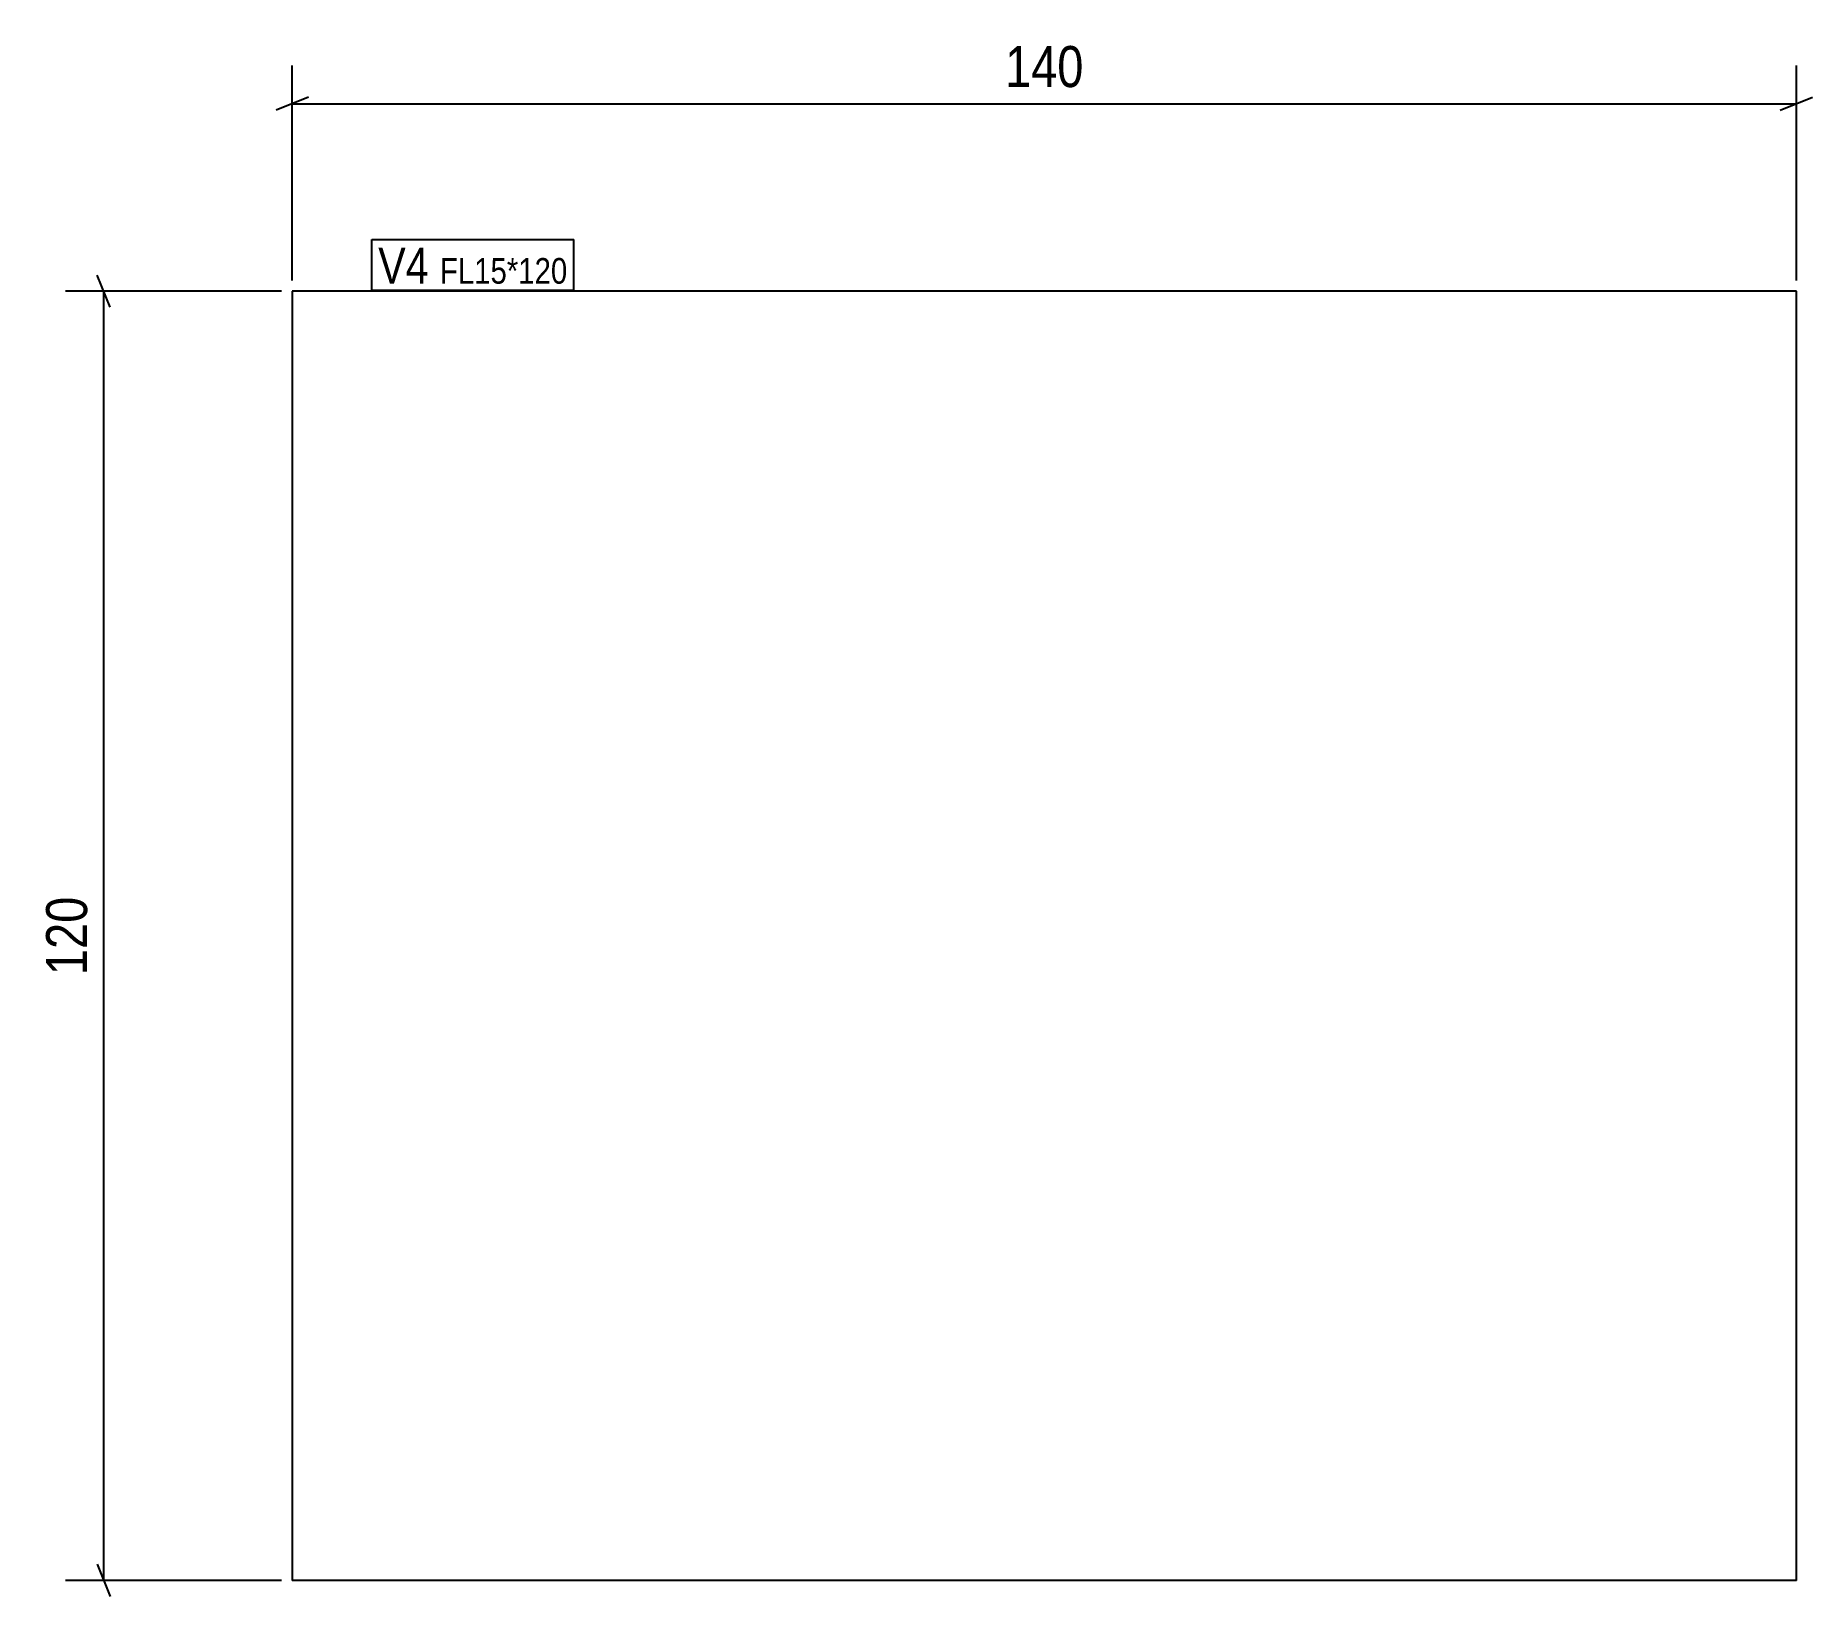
# Model space of a CAD drawing. Header units: millimetres. Extents: x 2 to 168, y 3 to 148.
import ezdxf

# ---------------------------------------------------------------- set-up
doc = ezdxf.new("R2010")
doc.units = ezdxf.units.MM
for name, color, linetype in [('MÅLSÆTNING', 7, 'Continuous'), ('STÅL', 7, 'Continuous'), ('TEKST', 7, 'Continuous')]:
    doc.layers.add(name, color=color, linetype=linetype)
doc.styles.add('Arial Narrow', font='ARIALN.TTF', dxfattribs={"height": 0.2})

msp = doc.modelspace()

# ---------------------------------------------------------------- linework, layer by layer
at = {"layer": 'MÅLSÆTNING', "color": 7, "linetype": 'Continuous'}
for p, q in [((26.1, 125.5), (26.1, 145.5)), ((166.1, 125.5), (166.1, 145.5)), ((27.6, 142.55), (24.6, 141.35)), ((164.6, 141.35), (167.6, 142.55)), ((26.1, 141.95), (166.1, 141.95)), ((9.15, 123), (7.95, 126)), ((25.1, 124.5), (5, 124.5)), ((8.55, 4.5), (8.55, 124.5)), ((7.95, 6), (9.15, 3)), ((25.1, 4.5), (5, 4.5))]:
    msp.add_line(p, q, dxfattribs=at)
at = {"layer": 'STÅL', "color": 2, "linetype": 'Continuous'}
for p, q in [((166.1, 124.5), (26.1, 124.5)), ((26.1, 124.5), (26.1, 4.5)), ((166.1, 4.5), (166.1, 124.5)), ((166.1, 4.5), (26.1, 4.5))]:
    msp.add_line(p, q, dxfattribs=at)

# ---------------------------------------------------------------- next in the draw order: wipeouts: each hides what was drawn before it
at = {"color": 0}
for points, layer in [([(100.56, 142.7), (100.56, 148.3), (91.64, 148.3), (91.64, 142.7)], 'MÅLSÆTNING'), ([(7.8, 68.96), (2.2, 68.96), (2.2, 60.04), (7.8, 60.04)], 'MÅLSÆTNING'), ([(38.79, 125.2), (38.79, 128.7), (34.1, 128.7), (34.1, 125.2)], 'TEKST'), ([(51.72, 125.2), (51.72, 127.7), (39.84, 127.7), (39.84, 125.2)], 'TEKST')]:
    msp.add_wipeout(points, dxfattribs=at).dxf.layer = layer

# ---------------------------------------------------------------- next in the draw order: texts
at = {"layer": 'MÅLSÆTNING', "color": 3, "style": 'Arial Narrow'}
msp.add_text('140', height=3.818, dxfattribs=at).set_placement((92.44, 143.5))
msp.add_text('120', height=3.818, rotation=90.0002, dxfattribs=at).set_placement((7, 60.84))

# ---------------------------------------------------------------- next in the draw order: wipeouts: each hides what was drawn before it
at = {"color": 0}
for points in [[(38.79, 125.2), (38.79, 128.7), (34.1, 128.7), (34.1, 125.2)], [(51.72, 125.2), (51.72, 127.7), (39.84, 127.7), (39.84, 125.2)]]:
    msp.add_wipeout(points, dxfattribs=at).dxf.layer = 'TEKST'

# ---------------------------------------------------------------- next in the draw order: linework, layer by layer
at = {"layer": 'TEKST', "color": 7, "linetype": 'Continuous'}
for p, q in [((33.5, 129.3), (52.32, 129.3)), ((33.5, 124.6), (33.5, 129.3)), ((52.32, 124.6), (52.32, 129.3)), ((33.5, 124.6), (52.32, 124.6))]:
    msp.add_line(p, q, dxfattribs=at)

# ---------------------------------------------------------------- next in the draw order: texts
at = {"layer": 'TEKST', "color": 3, "style": 'Arial Narrow'}
for s, height, p in [('V4', 3.34, (34.1, 125.2)), ('FL15*120', 2.386, (39.84, 125.2))]:
    msp.add_text(s, height=height, dxfattribs=at).set_placement(p)

doc.saveas('drawing.dxf')
